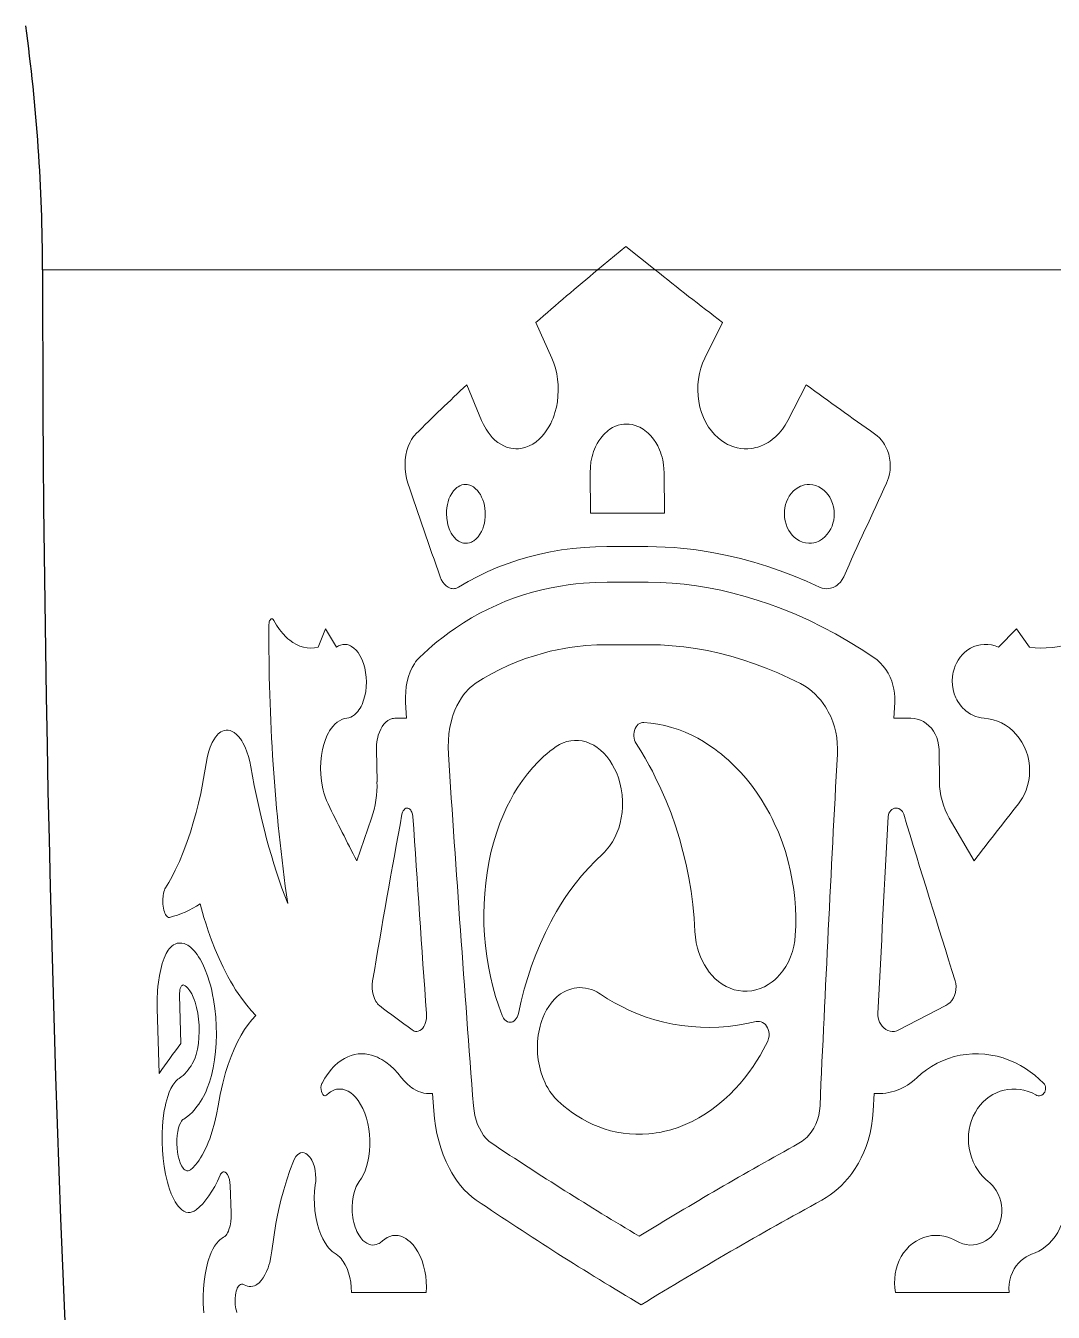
# Model space of a CAD drawing. Extents: x -234 to 800, y -95 to 506.
# Drawn here: x 591.71 to 608.99, y 130.6 to 152.23 of the extents above; entities that cross this region are included whole.
import ezdxf

# ---------------------------------------------------------------- set-up
doc = ezdxf.new("R2010")
doc.units = 0
doc.header["$LTSCALE"] = 7
doc.header["$MEASUREMENT"] = 0
doc.layers.add('3', color=3, linetype='CONTINUOUS', lineweight=30)
doc.layers.add('8', color=252, linetype='CONTINUOUS', lineweight=15)

msp = doc.modelspace()

# ---------------------------------------------------------------- linework, layer by layer
at = {"layer": '3'}
for centre, radius, start, end in [((561.9912, 148.1247), 30, 0, 7.86579), ((1010.9912, 148.1247), 419, 180, 186.97865)]:
    msp.add_arc(centre, radius, start, end, dxfattribs=at)
at = {"layer": '8', "lineweight": 13, "ltscale": 0.015483}
msp.add_line((601.3234, 148.1247), (601.8013, 148.5186), dxfattribs=at)
at = {"layer": '8', "lineweight": 13, "ltscale": 0.015747}
msp.add_line((601.8013, 148.5186), (602.2928, 148.1247), dxfattribs=at)
at = {"layer": '8', "lineweight": 13, "ltscale": 0.435981}
msp.add_line((609.4304, 148.1247), (591.9912, 148.1247), dxfattribs=at)
at = {"layer": '8', "lineweight": 13, "ltscale": 0.016413}
msp.add_line((600.5539, 146.6437), (600.2884, 147.2441), dxfattribs=at)
at = {"layer": '8', "lineweight": 13, "ltscale": 0.016747}
msp.add_line((603.423, 147.2441), (603.1259, 146.6437), dxfattribs=at)
at = {"layer": '8', "lineweight": 13, "ltscale": 0.01626}
msp.add_line((599.1247, 146.1934), (599.3747, 145.593), dxfattribs=at)
at = {"layer": '8', "lineweight": 13, "ltscale": 0.016895}
msp.add_line((604.5229, 145.593), (604.833, 146.1934), dxfattribs=at)
at = {"layer": '8', "lineweight": 13, "ltscale": 0.016974}
for p, q in [((601.2035, 144.0367), (601.1991, 144.7157)), ((602.4431, 144.7157), (602.4472, 144.0367))]:
    msp.add_line(p, q, dxfattribs=at)
at = {"layer": '8', "lineweight": 13, "ltscale": 0.015342}
msp.add_line((601.8172, 144.0367), (601.2035, 144.0367), dxfattribs=at)
at = {"layer": '8', "lineweight": 13, "ltscale": 0.015751}
msp.add_line((602.4472, 144.0367), (601.8172, 144.0367), dxfattribs=at)
at = {"layer": '8', "lineweight": 13, "ltscale": 0.008568}
msp.add_line((601.8214, 143.4752), (601.4786, 143.4752), dxfattribs=at)
at = {"layer": '8', "lineweight": 13, "ltscale": 0.008693}
msp.add_line((602.1691, 143.4752), (601.8214, 143.4752), dxfattribs=at)
at = {"layer": '8', "lineweight": 13, "ltscale": 0.008566}
msp.add_line((601.4837, 142.8752), (601.8264, 142.8752), dxfattribs=at)
at = {"layer": '8', "lineweight": 13, "ltscale": 0.008692}
msp.add_line((601.8264, 142.8752), (602.174, 142.8752), dxfattribs=at)
at = {"layer": '8', "lineweight": 13, "ltscale": 0.008308}
msp.add_line((596.6248, 141.787), (596.7498, 142.095), dxfattribs=at)
at = {"layer": '8', "lineweight": 13, "ltscale": 0.009093}
msp.add_line((596.7498, 142.095), (596.9357, 141.7823), dxfattribs=at)
at = {"layer": '8', "lineweight": 13, "ltscale": 0.010822}
msp.add_line((608.0664, 141.7823), (608.3658, 142.095), dxfattribs=at)
at = {"layer": '8', "lineweight": 13, "ltscale": 0.009469}
msp.add_line((608.3658, 142.095), (608.5864, 141.787), dxfattribs=at)
at = {"layer": '8', "lineweight": 13, "ltscale": 0.008562}
msp.add_line((601.4941, 141.8252), (601.8366, 141.8252), dxfattribs=at)
at = {"layer": '8', "lineweight": 13, "ltscale": 0.008688}
msp.add_line((601.8366, 141.8252), (602.1841, 141.8252), dxfattribs=at)
at = {"layer": '8', "lineweight": 13, "ltscale": 0.006667}
msp.add_line((598.113, 140.5891), (598.0965, 140.8553), dxfattribs=at)
at = {"layer": '8', "lineweight": 13, "ltscale": 0.006665}
msp.add_line((606.3193, 140.8553), (606.3039, 140.5891), dxfattribs=at)
at = {"layer": '8', "lineweight": 13, "ltscale": 0.004987}
msp.add_line((597.9135, 140.5891), (598.113, 140.5891), dxfattribs=at)
at = {"layer": '8', "lineweight": 13, "ltscale": 0.007196}
msp.add_line((606.3039, 140.5891), (606.5918, 140.5891), dxfattribs=at)
at = {"layer": '8', "lineweight": 13, "ltscale": 0.013483}
msp.add_line((597.6155, 139.5235), (597.6066, 140.0628), dxfattribs=at)
at = {"layer": '8', "lineweight": 13, "ltscale": 0.013482}
msp.add_line((607.0654, 140.0628), (607.0714, 139.5235), dxfattribs=at)
at = {"layer": '8', "lineweight": 13, "ltscale": 0.018912}
msp.add_line((597.2737, 138.193), (597.5216, 138.9077), dxfattribs=at)
at = {"layer": '8', "lineweight": 13, "ltscale": 0.020675}
msp.add_line((607.2383, 138.9077), (607.6544, 138.193), dxfattribs=at)
at = {"layer": '8', "lineweight": 13, "ltscale": 0.020401}
msp.add_line((594.2961, 135.9369), (594.3191, 135.1211), dxfattribs=at)
at = {"layer": '8', "lineweight": 13, "ltscale": 0.02727}
msp.add_line((593.9531, 134.6194), (593.9211, 135.7097), dxfattribs=at)
at = {"layer": '8', "lineweight": 13, "ltscale": 0.022169}
msp.add_line((607.1782, 135.7588), (606.3915, 135.3495), dxfattribs=at)
at = {"layer": '8', "lineweight": 13, "ltscale": 0.007307}
msp.add_line((598.5689, 133.9908), (598.5469, 134.2823), dxfattribs=at)
at = {"layer": '8', "lineweight": 13, "ltscale": 0.007294}
msp.add_line((605.9724, 134.2823), (605.9586, 133.9908), dxfattribs=at)
at = {"layer": '8', "lineweight": 13, "ltscale": 0.011482}
msp.add_line((595.1634, 132.2754), (595.1477, 132.7344), dxfattribs=at)
at = {"layer": '8', "lineweight": 13, "ltscale": 0.031445}
msp.add_line((598.4421, 130.9391), (597.1843, 130.9391), dxfattribs=at)
at = {"layer": '8', "lineweight": 13, "ltscale": 0.047811}
msp.add_line((608.2438, 130.9391), (606.3313, 130.9391), dxfattribs=at)
at = {"layer": '8', "lineweight": 13}
for points in [[(599.3747, 145.593), (599.4056, 145.5258), (599.4269, 145.4855), (599.4496, 145.4468), (599.4821, 145.3976), (599.5171, 145.3516), (599.5544, 145.3089), (599.599, 145.2654), (599.6462, 145.227), (599.6957, 145.1939), (599.7471, 145.1665), (599.8066, 145.1429), (599.837, 145.1341), (599.8676, 145.1272), (599.9089, 145.1211), (599.9504, 145.1185), (599.9921, 145.1196), (600.0232, 145.1227), (600.0543, 145.1278), (600.1158, 145.144), (600.176, 145.1679), (600.2337, 145.1988), (600.2892, 145.2366), (600.3419, 145.2809), (600.3915, 145.3311), (600.4376, 145.3868), (600.4732, 145.4371), (600.5061, 145.4904), (600.536, 145.5467), (600.5565, 145.5905), (600.5753, 145.6356), (600.5923, 145.6819), (600.6075, 145.7292), (600.6308, 145.8189), (600.6479, 145.9109), (600.6585, 146.0046), (600.6627, 146.0992), (600.6604, 146.194), (600.6517, 146.2881), (600.6366, 146.381), (600.6152, 146.4717), (600.5875, 146.5595), (600.5539, 146.6437)], [(603.1259, 146.6437), (603.0893, 146.5605), (603.0593, 146.4736), (603.0362, 146.3838), (603.0198, 146.291), (603.0105, 146.1968), (603.0085, 146.1018), (603.0137, 146.007), (603.026, 145.9131), (603.0455, 145.8209), (603.0719, 145.7312), (603.1052, 145.6447), (603.1452, 145.5624), (603.1675, 145.523), (603.1915, 145.4849), (603.2394, 145.4186), (603.2921, 145.3577), (603.3494, 145.3026), (603.4106, 145.2539), (603.4756, 145.2121), (603.5095, 145.1938), (603.5441, 145.1774), (603.5789, 145.1631), (603.6142, 145.1507), (603.6719, 145.135), (603.7305, 145.1244), (603.7897, 145.1191), (603.8491, 145.1191), (603.9084, 145.1243), (603.9452, 145.1301), (603.9817, 145.1381), (604.0181, 145.148), (604.0541, 145.1599), (604.1243, 145.1894), (604.1591, 145.2073), (604.1931, 145.2271), (604.2269, 145.2491), (604.2598, 145.2729), (604.322, 145.3252), (604.3798, 145.384), (604.4329, 145.4486), (604.4807, 145.5185), (604.5229, 145.593)], [(598.1346, 144.5426), (598.1132, 144.6171), (598.0982, 144.6948), (598.0895, 144.7745), (598.0872, 144.855), (598.0913, 144.9354), (598.1018, 145.0144), (598.1188, 145.0908), (598.1392, 145.1561), (598.1647, 145.2176), (598.1949, 145.2743), (598.2297, 145.3253), (598.2486, 145.3483), (598.2686, 145.3696)], [(601.1991, 144.7157), (601.2024, 144.8073), (601.2133, 144.898), (601.2317, 144.9867), (601.2438, 145.03), (601.2577, 145.0724), (601.2734, 145.1137), (601.2909, 145.1538), (601.3169, 145.2053), (601.346, 145.2542), (601.3781, 145.3001), (601.4252, 145.3563), (601.4508, 145.3822), (601.4775, 145.4064), (601.5046, 145.4282), (601.5328, 145.4482), (601.5769, 145.4748), (601.6228, 145.4968), (601.6702, 145.5138), (601.7185, 145.5259), (601.7635, 145.5324), (601.8088, 145.5346)], [(601.8088, 145.5346), (601.8577, 145.5321), (601.9064, 145.5245), (601.9545, 145.512), (602.0017, 145.4946), (602.0324, 145.4805), (602.0625, 145.4643), (602.0921, 145.4461), (602.1209, 145.426), (602.1755, 145.3805), (602.2211, 145.334), (602.2631, 145.2826), (602.3012, 145.2268), (602.3351, 145.1672), (602.3647, 145.1041), (602.3808, 145.0634), (602.3952, 145.0218), (602.4078, 144.9789), (602.4185, 144.9353), (602.4341, 144.8467), (602.4406, 144.7814), (602.4431, 144.7157)], [(605.9829, 145.3696), (606.0239, 145.3376), (606.0622, 145.3017), (606.0975, 145.262), (606.1295, 145.219), (606.1488, 145.1889), (606.1664, 145.1575), (606.1826, 145.1247), (606.197, 145.0909), (606.2184, 145.0275), (606.2337, 144.962), (606.2427, 144.895), (606.2453, 144.8274), (606.2415, 144.76), (606.2313, 144.6933), (606.2148, 144.6283), (606.1999, 144.5848), (606.1821, 144.5426)], [(598.783, 144.0251), (598.7844, 144.0772), (598.7894, 144.129), (598.7979, 144.18), (598.81, 144.2291), (598.8255, 144.2761), (598.8444, 144.3206), (598.8716, 144.3701), (598.903, 144.414), (598.9385, 144.4513), (598.9577, 144.4672), (598.9778, 144.4813), (599.0096, 144.4987), (599.0426, 144.511), (599.0765, 144.5179), (599.1108, 144.5193), (599.1322, 144.5175), (599.1535, 144.5135), (599.1747, 144.5075), (599.1956, 144.4994), (599.2358, 144.4774), (599.2735, 144.448), (599.3026, 144.4187), (599.3293, 144.3854), (599.3532, 144.3487), (599.3749, 144.3077), (599.3936, 144.2637), (599.409, 144.2174), (599.4214, 144.1682), (599.4301, 144.1176), (599.4353, 144.0662), (599.4367, 144.0251)], [(604.4657, 144.0251), (604.4677, 144.0773), (604.4744, 144.1291), (604.4856, 144.18), (604.5013, 144.2291), (604.5214, 144.2761), (604.5458, 144.3203), (604.5796, 144.3682), (604.6184, 144.4106), (604.6616, 144.447), (604.7087, 144.4765), (604.7335, 144.4885), (604.759, 144.4987), (604.8017, 144.511), (604.8453, 144.5179), (604.8894, 144.5193), (604.9424, 144.5137), (604.9943, 144.5004), (605.0442, 144.4795), (605.0915, 144.4515), (605.1355, 144.4169), (605.1695, 144.3829), (605.2002, 144.3451), (605.2273, 144.3039), (605.2537, 144.2527), (605.2747, 144.1984), (605.2899, 144.1419), (605.2993, 144.0839), (605.3026, 144.0251)], [(599.4367, 144.0251), (599.4353, 143.973), (599.43, 143.9211), (599.4211, 143.8702), (599.4087, 143.8211), (599.3926, 143.7741), (599.3731, 143.7296), (599.3464, 143.6821), (599.3156, 143.6396), (599.2811, 143.6031), (599.2434, 143.5732), (599.2235, 143.5611), (599.203, 143.5508), (599.1698, 143.5388), (599.1359, 143.5322), (599.1016, 143.5309), (599.0673, 143.5351), (599.0465, 143.5403), (599.0261, 143.5475), (599.0053, 143.5571), (598.9851, 143.5686), (598.9474, 143.597), (598.9126, 143.6322), (598.8864, 143.6659), (598.863, 143.7031), (598.8424, 143.7435), (598.8292, 143.7746), (598.8176, 143.807), (598.8071, 143.8425), (598.7985, 143.8789), (598.7871, 143.9513), (598.783, 144.0251)], [(605.3026, 144.0251), (605.3005, 143.9729), (605.2937, 143.921), (605.2822, 143.8702), (605.2661, 143.821), (605.2456, 143.7741), (605.2207, 143.7299), (605.1863, 143.682), (605.147, 143.6396), (605.1032, 143.6033), (605.0556, 143.5737), (605.0306, 143.5617), (605.0049, 143.5515), (604.962, 143.5392), (604.9182, 143.5322), (604.874, 143.5309), (604.8212, 143.5364), (604.7696, 143.5498), (604.72, 143.5707), (604.6731, 143.5987), (604.6297, 143.6334), (604.5962, 143.6674), (604.566, 143.7052), (604.5394, 143.7464), (604.5135, 143.7977), (604.493, 143.852), (604.4781, 143.9084), (604.469, 143.9663), (604.4657, 144.0251)], [(601.4786, 143.4752), (601.2865, 143.4718), (601.096, 143.4614), (600.9071, 143.444), (600.7201, 143.4196), (600.5351, 143.3883), (600.3523, 143.3499), (600.172, 143.3046), (599.9941, 143.2522), (599.8189, 143.193), (599.6465, 143.1268), (599.4771, 143.0538), (599.3108, 142.9739), (599.1478, 142.8873), (598.988, 142.7941)], [(605.0568, 142.7941), (604.8374, 142.8926), (604.6167, 142.9837), (604.3948, 143.0675), (604.1722, 143.1437), (603.9489, 143.2124), (603.7252, 143.2733), (603.5014, 143.3264), (603.2777, 143.3716), (603.0543, 143.4087), (602.9424, 143.4243), (602.8308, 143.4378), (602.7201, 143.4492), (602.6095, 143.4585), (602.4622, 143.4678), (602.3153, 143.4734), (602.1691, 143.4752)], [(598.988, 142.7941), (598.9538, 142.7776), (598.936, 142.7721), (598.918, 142.7687), (598.8998, 142.7673), (598.8816, 142.7679), (598.8636, 142.7706), (598.8458, 142.7753), (598.811, 142.7906), (598.7782, 142.8133), (598.7483, 142.8427), (598.7205, 142.8797), (598.6967, 142.9221), (598.6775, 142.9684)], [(605.4625, 142.9684), (605.4373, 142.9215), (605.4062, 142.879), (605.37, 142.8422), (605.3502, 142.8262), (605.3294, 142.812), (605.2863, 142.7896), (605.2637, 142.7812), (605.2406, 142.7747), (605.2092, 142.7692), (605.1777, 142.7672), (605.1461, 142.7689), (605.1006, 142.7778), (605.0568, 142.7941)], [(598.3303, 141.6122), (598.475, 141.7456), (598.5489, 141.8098), (598.6239, 141.8722), (598.7256, 141.9527), (598.829, 142.03), (598.9343, 142.1042), (599.0684, 142.1923), (599.2052, 142.2754), (599.3446, 142.3532), (599.4865, 142.4257), (599.6308, 142.493), (599.7776, 142.5549), (599.9265, 142.6114), (600.0777, 142.6625), (600.2309, 142.7081), (600.386, 142.7483), (600.543, 142.7829), (600.7017, 142.8121), (600.8298, 142.8314), (600.9589, 142.8472), (601.0889, 142.8595), (601.187, 142.8664), (601.2855, 142.8713), (601.4837, 142.8752)], [(602.174, 142.8752), (602.3754, 142.8714), (602.5779, 142.8602), (602.7813, 142.8415), (602.9854, 142.8154), (603.19, 142.782), (603.3948, 142.7414), (603.5997, 142.6937), (603.8045, 142.6388), (604.0089, 142.577), (604.2127, 142.5083), (604.3633, 142.453), (604.5133, 142.3941), (604.6627, 142.3315), (604.7743, 142.2822), (604.8855, 142.2309), (605.1066, 142.1224), (605.3257, 142.0061), (605.5425, 141.8822), (605.7567, 141.7509), (605.9682, 141.6122)], [(595.7987, 142.1665), (595.8001, 142.1893), (595.8042, 142.211), (595.8095, 142.2268), (595.8164, 142.2407), (595.8225, 142.2493), (595.8294, 142.2559), (595.8365, 142.2602), (595.844, 142.2622), (595.8516, 142.262), (595.8591, 142.2594), (595.8712, 142.2499), (595.8815, 142.2352)], [(595.8815, 142.2352), (595.928, 142.1553), (595.9781, 142.0812), (596.0316, 142.0136), (596.0881, 141.9533), (596.1173, 141.926), (596.1471, 141.9009), (596.2027, 141.8606), (596.26, 141.8274), (596.3188, 141.8016), (596.3788, 141.7832), (596.4397, 141.7725), (596.5012, 141.7696), (596.5631, 141.7744), (596.6248, 141.787)], [(608.5864, 141.787), (608.6798, 141.7756), (608.774, 141.7701), (608.8685, 141.7707), (608.976, 141.7786), (609.0827, 141.7943), (609.188, 141.8176), (609.2917, 141.8484), (609.3891, 141.885), (609.4843, 141.9281), (609.5766, 141.9776), (609.6659, 142.0333), (609.7516, 142.095), (609.8334, 142.1624), (609.9109, 142.2352)], [(596.9357, 141.7823), (596.9689, 141.8041), (597.0036, 141.8198), (597.0393, 141.8289), (597.0757, 141.8315), (597.1122, 141.8274), (597.1483, 141.8167), (597.1686, 141.8077), (597.1886, 141.7967), (597.2272, 141.7689), (597.2634, 141.7341), (597.297, 141.6928), (597.3274, 141.6459), (597.36, 141.5822), (597.3871, 141.5126), (597.4085, 141.4385), (597.424, 141.361), (597.4336, 141.2814), (597.437, 141.2008), (597.4344, 141.1204), (597.4256, 141.0413), (597.4108, 140.9645), (597.3901, 140.8912), (597.3634, 140.8227), (597.3476, 140.7898), (597.3303, 140.7588), (597.3126, 140.7311), (597.2938, 140.7055), (597.2663, 140.6739), (597.2369, 140.6468), (597.206, 140.6246), (597.1742, 140.6077), (597.1414, 140.5961), (597.1081, 140.59)], [(599.2675, 141.1717), (599.4016, 141.2558), (599.5385, 141.3344), (599.6781, 141.4073), (599.8202, 141.4746), (599.9648, 141.536), (600.1117, 141.5916), (600.2608, 141.6414), (600.412, 141.6852), (600.5285, 141.7146), (600.6461, 141.7406), (600.7647, 141.7631), (600.8543, 141.7776), (600.9443, 141.7903), (601.126, 141.8097), (601.3093, 141.8214), (601.4941, 141.8252)], [(602.1841, 141.8252), (602.2818, 141.8242), (602.3797, 141.8212), (602.5764, 141.8092), (602.7738, 141.7892), (602.9717, 141.7613), (603.17, 141.7257), (603.3682, 141.6823), (603.5664, 141.6313), (603.764, 141.5728), (603.961, 141.5069), (604.1571, 141.4337), (604.3521, 141.3534), (604.5457, 141.266), (604.7377, 141.1717)], [(607.8243, 140.59), (607.7749, 140.5954), (607.7262, 140.6055), (607.6785, 140.6203), (607.6322, 140.6395), (607.5925, 140.6603), (607.5544, 140.6843), (607.5181, 140.7115), (607.4923, 140.7339), (607.4677, 140.7578), (607.4362, 140.7928), (607.4074, 140.8305), (607.3814, 140.8704), (607.3638, 140.9017), (607.348, 140.9341), (607.3215, 141.0015), (607.3024, 141.0718), (607.2909, 141.1439), (607.2871, 141.2177), (607.2911, 141.2914), (607.2961, 141.3279), (607.3031, 141.364), (607.3171, 141.4171), (607.3355, 141.4686), (607.3579, 141.5182), (607.3844, 141.5653), (607.4187, 141.615), (607.4574, 141.6606), (607.5004, 141.7016), (607.5469, 141.7377), (607.5968, 141.7683), (607.6493, 141.7932), (607.7041, 141.812), (607.7643, 141.8252), (607.8255, 141.8312), (607.8871, 141.8298), (607.9483, 141.8211), (608.0083, 141.8052), (608.0664, 141.7823)], [(598.0965, 140.8553), (598.0941, 140.9447), (598.0977, 141.0339), (598.1075, 141.1219), (598.1234, 141.2079), (598.1454, 141.2908), (598.1733, 141.3696), (598.2058, 141.4406), (598.2437, 141.5062), (598.2645, 141.5364), (598.2865, 141.5649), (598.3303, 141.6122)], [(605.9682, 141.6122), (606.0248, 141.5697), (606.0775, 141.5213), (606.126, 141.4676), (606.1698, 141.4091), (606.2085, 141.3464), (606.2419, 141.28), (606.2697, 141.2104), (606.2895, 141.1463), (606.3046, 141.0806), (606.3148, 141.0138), (606.3201, 140.9461), (606.3208, 140.9006), (606.3193, 140.8553)], [(598.8158, 139.9872), (598.8119, 140.1009), (598.815, 140.2146), (598.8253, 140.3273), (598.8426, 140.4382), (598.867, 140.5463), (598.8818, 140.5989), (598.8984, 140.6505), (598.9265, 140.7257), (598.9584, 140.7977), (598.994, 140.8662), (599.0333, 140.9308), (599.0591, 140.9681), (599.0862, 141.0037), (599.1133, 141.0361), (599.1416, 141.0668), (599.1819, 141.1056), (599.2239, 141.1406), (599.2675, 141.1717)], [(604.7377, 141.1717), (604.8025, 141.1353), (604.8649, 141.0937), (604.9247, 141.0472), (604.9816, 140.996), (605.0353, 140.9403), (605.0774, 140.8908), (605.1169, 140.8386), (605.1538, 140.7839), (605.1797, 140.7414), (605.2039, 140.6977), (605.2434, 140.6163), (605.2774, 140.5317), (605.3057, 140.4445), (605.3281, 140.3552), (605.3445, 140.2642), (605.3548, 140.1723), (605.359, 140.0797), (605.357, 139.9872)], [(597.1081, 140.59), (597.0656, 140.5826), (597.024, 140.5687), (596.9836, 140.5485), (596.9448, 140.5222), (596.9079, 140.4903), (596.8758, 140.4563), (596.8457, 140.4181), (596.8177, 140.376), (596.7981, 140.3422), (596.7798, 140.3066), (596.7472, 140.2306), (596.72, 140.1492), (596.6982, 140.0634), (596.6802, 139.9617), (596.6693, 139.8569), (596.6655, 139.7503), (596.6689, 139.6434), (596.6795, 139.5373), (596.6971, 139.4336), (596.7086, 139.3831), (596.7218, 139.3336), (596.742, 139.2697), (596.7653, 139.2085), (596.7916, 139.1505)], [(597.6066, 140.0628), (597.6092, 140.1456), (597.6134, 140.1868), (597.6196, 140.2275), (597.6277, 140.2667), (597.6376, 140.3047), (597.6555, 140.3577), (597.6773, 140.4072), (597.7029, 140.4524), (597.732, 140.4924), (597.7627, 140.5249), (597.796, 140.5513), (597.8314, 140.5711), (597.8683, 140.5838), (597.8908, 140.5878), (597.9135, 140.5891)], [(606.5918, 140.5891), (606.6461, 140.5855), (606.7002, 140.5746), (606.7528, 140.5568), (606.8029, 140.5325), (606.8509, 140.5013), (606.8955, 140.4639), (606.9359, 140.4211), (606.9714, 140.3737), (607.0021, 140.3212), (607.0272, 140.2649), (607.0462, 140.2058), (607.0588, 140.1451), (607.0636, 140.1041), (607.0654, 140.0628)], [(608.3987, 139.1505), (608.4341, 139.1991), (608.4662, 139.2502), (608.4948, 139.3037), (608.5279, 139.3798), (608.554, 139.4589), (608.5729, 139.5405), (608.5844, 139.6236), (608.5885, 139.7076), (608.585, 139.7917), (608.574, 139.8752), (608.5559, 139.9565), (608.5306, 140.0357), (608.4985, 140.112), (608.4598, 140.1848), (608.4149, 140.2533), (608.3642, 140.3171), (608.3081, 140.3753), (608.2484, 140.4266), (608.1846, 140.4716), (608.1172, 140.51), (608.0468, 140.5413), (607.974, 140.5652), (607.8997, 140.5815), (607.8243, 140.59)], [(594.7425, 139.8297), (594.7602, 139.9267), (594.7832, 140.0188), (594.8116, 140.1045), (594.8277, 140.1443), (594.8452, 140.182), (594.8704, 140.2283), (594.8977, 140.2697), (594.927, 140.3057), (594.9458, 140.3248), (594.9652, 140.3417), (594.9919, 140.3603), (595.0195, 140.3746), (595.0477, 140.3842), (595.0801, 140.3895), (595.1129, 140.3888), (595.1457, 140.3821), (595.1783, 140.3695), (595.2156, 140.3477), (595.2518, 140.3187), (595.2865, 140.283), (595.3194, 140.2411), (595.3403, 140.21), (595.3602, 140.1766), (595.3969, 140.1037), (595.4293, 140.0235), (595.4551, 139.9441), (595.4767, 139.8605), (595.4941, 139.7738)], [(601.9733, 140.1631), (601.958, 140.1906), (601.9462, 140.2207), (601.938, 140.2523), (601.9336, 140.2858), (601.9332, 140.3198), (601.9368, 140.3533), (601.9442, 140.3853), (601.9556, 140.4158), (601.9705, 140.4436), (601.9882, 140.4673), (602.0088, 140.4874), (602.0318, 140.5032), (602.0549, 140.5134), (602.0792, 140.5191), (602.1038, 140.52)], [(602.1038, 140.52), (602.2206, 140.5096), (602.3374, 140.4921), (602.4538, 140.4677), (602.5696, 140.4365), (602.6845, 140.3985), (602.7981, 140.3539), (602.9104, 140.3028), (603.0071, 140.253), (603.1024, 140.1985), (603.1961, 140.1395), (603.2879, 140.0759), (603.348, 140.0312), (603.4072, 139.9846), (603.4655, 139.9361), (603.5228, 139.8859), (603.6341, 139.7802), (603.73, 139.6799), (603.8221, 139.5746), (603.9101, 139.4644), (603.994, 139.3497), (604.0735, 139.2307), (604.1485, 139.1076), (604.2188, 138.9808), (604.2576, 138.9053), (604.2947, 138.8285), (604.3638, 138.672), (604.426, 138.5115), (604.481, 138.3477), (604.5287, 138.181), (604.5689, 138.0117), (604.5981, 137.8614), (604.6214, 137.7097), (604.6387, 137.5569), (604.6502, 137.4034), (604.6556, 137.2497), (604.655, 137.096), (604.6484, 136.9427)], [(600.6281, 140.112), (600.6859, 140.1477), (600.7462, 140.1764), (600.8085, 140.1978), (600.8723, 140.2118), (600.937, 140.2181), (601.0022, 140.2167), (601.0673, 140.2076), (601.1325, 140.1908), (601.1965, 140.1664), (601.2587, 140.1348), (601.3186, 140.0964), (601.3758, 140.0514), (601.4299, 140.0005), (601.4805, 139.944), (601.5285, 139.8808), (601.5721, 139.8129), (601.6112, 139.7407), (601.6456, 139.6649), (601.6751, 139.5859), (601.6994, 139.5042), (601.7115, 139.4542), (601.7217, 139.4036), (601.7364, 139.301), (601.7433, 139.1973), (601.7424, 139.0934), (601.7353, 139.0037), (601.7223, 138.915), (601.7035, 138.8282), (601.679, 138.7437), (601.6488, 138.6622), (601.6132, 138.5843), (601.5723, 138.5106), (601.5234, 138.4379), (601.4969, 138.4036), (601.469, 138.3711), (601.4403, 138.3406), (601.4105, 138.312)], [(602.9616, 137.0036), (602.9472, 137.2312), (602.925, 137.458), (602.8952, 137.6838), (602.8577, 137.9079), (602.8127, 138.1302), (602.7602, 138.3502), (602.7003, 138.5675), (602.6332, 138.7817), (602.5589, 138.9925), (602.4777, 139.1994), (602.3897, 139.4021), (602.295, 139.6002), (602.2453, 139.6974), (602.1939, 139.7934), (602.1231, 139.9191), (602.0495, 140.0424), (601.9733, 140.1631)], [(599.7221, 135.5906), (599.6628, 135.7494), (599.6097, 135.9119), (599.5628, 136.0777), (599.5221, 136.2464), (599.4878, 136.4176), (599.4598, 136.5908), (599.4381, 136.7655), (599.4228, 136.9413), (599.4139, 137.1177), (599.4114, 137.2943), (599.4154, 137.4706), (599.4258, 137.6463), (599.4426, 137.8207), (599.4659, 137.9935), (599.4957, 138.1642), (599.5319, 138.3324), (599.5745, 138.4977), (599.6237, 138.6594), (599.6519, 138.7424), (599.6818, 138.8242), (599.7135, 138.9047), (599.7468, 138.9838), (599.8002, 139.1002), (599.8574, 139.2133), (599.9185, 139.3229), (599.9833, 139.4288), (600.062, 139.5449), (600.1453, 139.6554), (600.2333, 139.7599), (600.3258, 139.8582), (600.4225, 139.9498), (600.4727, 139.9933), (600.524, 140.035), (600.5756, 140.0744), (600.6281, 140.112)], [(594.0588, 137.7382), (594.1153, 137.8311), (594.1705, 137.9305), (594.2243, 138.036), (594.2923, 138.1825), (594.3572, 138.3382), (594.4189, 138.5024), (594.4771, 138.6742), (594.5317, 138.853), (594.5741, 139.0069), (594.6138, 139.1648), (594.6505, 139.3264), (594.6761, 139.4498), (594.7, 139.5748), (594.7425, 139.8297)], [(598.0348, 138.9745), (598.0393, 138.9936), (598.0454, 139.0118), (598.0562, 139.034), (598.0695, 139.0528), (598.0849, 139.067), (598.1009, 139.0756), (598.1182, 139.0794), (598.1355, 139.078), (598.1524, 139.0715), (598.1682, 139.0602), (598.1825, 139.0447), (598.1924, 139.0299), (598.2009, 139.0134), (598.2131, 138.9768), (598.2188, 138.9382)], [(606.211, 138.9382), (606.2148, 138.966), (606.2233, 138.9929), (606.236, 139.0175), (606.2521, 139.0386), (606.2716, 139.0558), (606.2938, 139.0687), (606.3175, 139.0767), (606.3421, 139.0796), (606.3666, 139.0773), (606.3906, 139.0697), (606.4132, 139.0573), (606.4332, 139.0407), (606.4497, 139.0213), (606.4628, 138.9989), (606.4724, 138.9745)], [(601.4105, 138.312), (601.2879, 138.1951), (601.1696, 138.0717), (601.0559, 137.9421), (600.947, 137.8068), (600.8432, 137.6661), (600.7703, 137.5597), (600.7, 137.4505), (600.6325, 137.3387), (600.5836, 137.2531), (600.5362, 137.1662), (600.4462, 136.9885), (600.3625, 136.8059), (600.285, 136.6187), (600.2138, 136.4272), (600.1489, 136.232), (600.0903, 136.0333), (600.038, 135.8314), (599.992, 135.6267)], [(594.1238, 137.2427), (594.1091, 137.2427), (594.0942, 137.2492), (594.0797, 137.2619), (594.0695, 137.2748), (594.0601, 137.2902), (594.0501, 137.3115), (594.0414, 137.3351), (594.0328, 137.3653), (594.0258, 137.398), (594.017, 137.4662), (594.0149, 137.5382), (594.0198, 137.6084), (594.0251, 137.642), (594.0324, 137.6739), (594.0404, 137.6995), (594.0497, 137.7218), (594.0588, 137.7382)], [(595.5764, 135.5951), (595.4993, 135.6783), (595.4247, 135.767), (595.3525, 135.861), (595.2827, 135.9601), (595.2387, 136.0271), (595.1958, 136.096), (595.1517, 136.1708), (595.1088, 136.2476), (595.0286, 136.4031), (594.9603, 136.5491), (594.8956, 136.7005), (594.8345, 136.8569), (594.777, 137.018), (594.7406, 137.1277), (594.7059, 137.2394), (594.641, 137.4676)], [(604.6484, 136.9427), (604.639, 136.8492), (604.6225, 136.7571), (604.599, 136.6671), (604.5686, 136.58), (604.5317, 136.4964), (604.4883, 136.4173), (604.4389, 136.3431), (604.412, 136.3081), (604.3838, 136.2746), (604.3441, 136.2324), (604.3023, 136.1933), (604.2583, 136.1573), (604.1947, 136.1133), (604.1281, 136.076), (604.0588, 136.046), (603.9876, 136.0234), (603.9149, 136.0084), (603.8414, 136.0013), (603.7677, 136.0022), (603.6948, 136.0108), (603.623, 136.0272), (603.5527, 136.0511), (603.4845, 136.0823), (603.419, 136.1206), (603.3565, 136.1654), (603.2976, 136.2165), (603.2483, 136.2669), (603.2023, 136.3216), (603.1599, 136.3802), (603.1213, 136.4423), (603.086, 136.5086), (603.0547, 136.578), (603.0278, 136.6499), (603.0053, 136.7238), (602.984, 136.8157), (602.9694, 136.9093), (602.9616, 137.0036)], [(593.9211, 135.7097), (593.9204, 135.8597), (593.927, 136.008), (593.933, 136.0809), (593.9409, 136.1525), (593.9575, 136.2634), (593.9789, 136.3686), (594.0053, 136.4665), (594.021, 136.5141), (594.0381, 136.5591), (594.0548, 136.5976), (594.0726, 136.6335), (594.1058, 136.6886), (594.1235, 136.7127), (594.1418, 136.7343), (594.1673, 136.7591), (594.1939, 136.779), (594.2212, 136.7938)], [(594.2212, 136.7938), (594.2578, 136.8061), (594.295, 136.8116), (594.3328, 136.8101), (594.3709, 136.8017), (594.409, 136.7864), (594.4321, 136.7739), (594.4551, 136.7589), (594.4791, 136.7406), (594.5027, 136.7198), (594.5479, 136.6723), (594.5915, 136.6162), (594.6162, 136.5796), (594.6402, 136.5405), (594.6856, 136.4552), (594.7276, 136.3613), (594.7658, 136.2602), (594.7999, 136.1528), (594.8188, 136.0842), (594.836, 136.014), (594.8521, 135.9396), (594.8665, 135.8638), (594.8892, 135.7118), (594.904, 135.5674), (594.9126, 135.4216), (594.9148, 135.2753), (594.9106, 135.1299), (594.9001, 134.9866), (594.8833, 134.8467), (594.8601, 134.7114), (594.8308, 134.5822), (594.7989, 134.4719), (594.7623, 134.3688), (594.7415, 134.3189), (594.7196, 134.2716), (594.698, 134.2298), (594.6756, 134.1907)], [(594.3651, 136.1038), (594.3548, 136.1057), (594.3445, 136.1031), (594.3371, 136.0983), (594.33, 136.0912), (594.3176, 136.0712), (594.308, 136.0453), (594.3024, 136.022), (594.2986, 135.9964), (594.2963, 135.9668), (594.2961, 135.9369)], [(594.5095, 134.7825), (594.5337, 134.8289), (594.5552, 134.8815), (594.5741, 134.9391), (594.5957, 135.0274), (594.6115, 135.1223), (594.6215, 135.2218), (594.6254, 135.3242), (594.6234, 135.4278), (594.6154, 135.5307), (594.6016, 135.6312), (594.5821, 135.7276), (594.5571, 135.818), (594.5427, 135.8602), (594.527, 135.9003), (594.4993, 135.959), (594.4688, 136.01), (594.4526, 136.0322), (594.4358, 136.052), (594.4128, 136.0743), (594.3892, 136.0917), (594.3651, 136.1038)], [(597.658, 135.7588), (597.6413, 135.773), (597.6256, 135.7897), (597.6104, 135.8092), (597.5963, 135.8308), (597.5723, 135.8786), (597.5541, 135.9307), (597.541, 135.9903), (597.5344, 136.0526), (597.5344, 136.1153), (597.5411, 136.1765)], [(600.6547, 134.1604), (600.6077, 134.2081), (600.5636, 134.2602), (600.5227, 134.3166), (600.4851, 134.3767), (600.4619, 134.4187), (600.4403, 134.4621), (600.402, 134.5526), (600.3703, 134.6472), (600.3454, 134.745), (600.3274, 134.8452), (600.3163, 134.9469), (600.3123, 135.0516), (600.3157, 135.1562), (600.3266, 135.2598), (600.3448, 135.3613), (600.3569, 135.4114), (600.3707, 135.4606), (600.3862, 135.5079), (600.4035, 135.5542), (600.4329, 135.6218), (600.4662, 135.6861), (600.5034, 135.7466), (600.5442, 135.803), (600.5931, 135.8598), (600.646, 135.9105), (600.7025, 135.9546), (600.7621, 135.9915), (600.7932, 136.0073), (600.8248, 136.0211), (600.8566, 136.0328), (600.8889, 136.0425), (600.9329, 136.0524), (600.9773, 136.0586), (601.0222, 136.0611), (601.0725, 136.0596), (601.1229, 136.0535), (601.173, 136.0428), (601.2194, 136.0287), (601.2652, 136.0108), (601.3101, 135.9892), (601.343, 135.9707), (601.3751, 135.9502)], [(607.3347, 136.1765), (607.3463, 136.1282), (607.3515, 136.0781), (607.3501, 136.0275), (607.3421, 135.9779), (607.3278, 135.9308), (607.3075, 135.8872), (607.2816, 135.8471), (607.2505, 135.8115), (607.2149, 135.7814), (607.1782, 135.7588)], [(601.3751, 135.9502), (601.4909, 135.8757), (601.6091, 135.8062), (601.7296, 135.7418), (601.8521, 135.6827), (601.9952, 135.6214), (602.1407, 135.5672), (602.2885, 135.5203), (602.4382, 135.4806), (602.5897, 135.4483), (602.7426, 135.4234), (602.8969, 135.4059), (603.0521, 135.3959), (603.2082, 135.3933), (603.3648, 135.3982), (603.5216, 135.4104), (603.6785, 135.43), (603.8352, 135.4569), (603.9914, 135.491)], [(594.9448, 134.0759), (594.9801, 134.2673), (595.0219, 134.453), (595.0453, 134.5434), (595.0703, 134.6321), (595.1138, 134.7701), (595.1615, 134.9026), (595.2136, 135.0292), (595.27, 135.1493), (595.3307, 135.2624), (595.3873, 135.3552), (595.4473, 135.4419), (595.5104, 135.5221), (595.5764, 135.5951)], [(598.4474, 135.6293), (598.4478, 135.571), (598.4451, 135.5417), (598.4404, 135.5128), (598.4313, 135.4757), (598.419, 135.4412), (598.4036, 135.4102), (598.3841, 135.3815), (598.3613, 135.3576), (598.3359, 135.3395), (598.3089, 135.3281), (598.285, 135.3241), (598.2611, 135.3256), (598.2374, 135.3323), (598.2218, 135.3398), (598.2068, 135.3495)], [(599.992, 135.6267), (599.9836, 135.5957), (599.9718, 135.5666), (599.9569, 135.5405), (599.9397, 135.519), (599.92, 135.5013), (599.8985, 135.4884), (599.8764, 135.4809), (599.8534, 135.4784), (599.8304, 135.4812), (599.808, 135.4891), (599.7866, 135.5019), (599.767, 135.5191), (599.7542, 135.5338), (599.7426, 135.5503), (599.7315, 135.5698), (599.7221, 135.5906)], [(606.3915, 135.3495), (606.3559, 135.3345), (606.3181, 135.3261), (606.2793, 135.3245), (606.2408, 135.3295), (606.2035, 135.3414), (606.1685, 135.3596), (606.1364, 135.3839), (606.1077, 135.4137), (606.0851, 135.4448), (606.0666, 135.4789), (606.0525, 135.515), (606.0431, 135.5523), (606.0382, 135.5907), (606.0378, 135.6293)], [(603.9914, 135.491), (604.0183, 135.4948), (604.0457, 135.4936), (604.0725, 135.4874), (604.0985, 135.4761), (604.123, 135.46), (604.145, 135.44), (604.1646, 135.4157), (604.181, 135.3882), (604.1937, 135.3582), (604.2035, 135.3216), (604.2079, 135.2838), (604.2068, 135.2457), (604.2003, 135.2085), (604.1933, 135.1858), (604.1842, 135.1641)], [(604.1842, 135.1641), (604.1473, 135.0897), (604.1088, 135.0164), (604.055, 134.9207), (603.9983, 134.8273), (603.9389, 134.7364), (603.8689, 134.6372), (603.7957, 134.5416), (603.7193, 134.4495), (603.64, 134.3613), (603.5458, 134.2654), (603.4481, 134.175), (603.3471, 134.0904), (603.243, 134.0117), (603.1362, 133.9392), (603.0267, 133.8731), (602.915, 133.8137), (602.7969, 133.7592), (602.6771, 133.7123), (602.5557, 133.673), (602.4331, 133.6417), (602.3714, 133.629), (602.3095, 133.6182), (602.2477, 133.6096), (602.1859, 133.603), (602.0774, 133.5962), (601.969, 133.5958), (601.861, 133.6017), (601.7536, 133.6138), (601.647, 133.6323), (601.5415, 133.6569), (601.4373, 133.6877), (601.3345, 133.7247), (601.2433, 133.7631), (601.1535, 133.8063), (601.0655, 133.8543), (600.9792, 133.9068), (600.9042, 133.9573), (600.8308, 134.0112), (600.759, 134.0684), (600.7063, 134.1135), (600.6547, 134.1604)], [(598.0295, 134.5464), (597.9678, 134.6222), (597.9029, 134.6913), (597.8352, 134.7533), (597.7652, 134.8075), (597.7299, 134.8312), (597.6942, 134.8529), (597.6581, 134.8725), (597.6217, 134.89), (597.5728, 134.91), (597.5234, 134.9259), (597.4739, 134.9378), (597.4144, 134.9467), (597.3551, 134.9495), (597.2961, 134.9463), (597.2379, 134.9371), (597.1805, 134.9219), (597.1228, 134.9002), (597.0665, 134.8723), (597.0119, 134.8386), (596.9592, 134.7991), (596.9085, 134.7541), (596.878, 134.7233), (596.8483, 134.6906), (596.7918, 134.6195), (596.7391, 134.5415), (596.6905, 134.457)], [(608.8214, 134.457), (608.7502, 134.5253), (608.6756, 134.5893), (608.5978, 134.6488), (608.5171, 134.7034), (608.4339, 134.7528), (608.3388, 134.8016), (608.2412, 134.8438), (608.1415, 134.8791), (608.0402, 134.9074), (607.9376, 134.9286), (607.8342, 134.9425), (607.7304, 134.949), (607.6267, 134.9481), (607.5236, 134.9398), (607.4215, 134.9241), (607.3209, 134.9011), (607.2221, 134.8708), (607.1256, 134.8334), (607.0319, 134.789), (606.9413, 134.7378), (606.8542, 134.6802), (606.771, 134.6163), (606.6919, 134.5464)], [(594.5769, 132.3282), (594.5431, 132.3056), (594.5086, 132.2902), (594.4737, 132.2823), (594.4386, 132.2819), (594.4036, 132.2891), (594.369, 132.3036), (594.3352, 132.3255), (594.3162, 132.3411), (594.2976, 132.3591), (594.2768, 132.382), (594.2567, 132.4077), (594.2206, 132.4626), (594.1868, 132.5255), (594.1558, 132.5954), (594.1275, 132.6715), (594.1085, 132.7307), (594.0911, 132.7924), (594.0746, 132.8589), (594.0599, 132.9274), (594.0373, 133.0567), (594.0203, 133.1903), (594.009, 133.3266), (594.0033, 133.4641), (594.0034, 133.6012), (594.0093, 133.7363), (594.0211, 133.8678), (594.0389, 133.9941), (594.0508, 134.0578), (594.0643, 134.1193), (594.0793, 134.1772), (594.096, 134.2323), (594.1211, 134.3017), (594.1491, 134.3647), (594.18, 134.4203), (594.2136, 134.4678), (594.2319, 134.4887), (594.2507, 134.5071), (594.2691, 134.5222), (594.2879, 134.535)], [(598.5469, 134.2823), (598.498, 134.2794), (598.4492, 134.2817), (598.4006, 134.2892), (598.3525, 134.3018), (598.3104, 134.3173), (598.2692, 134.3366), (598.2288, 134.3597), (598.1992, 134.3794), (598.1702, 134.4011), (598.1208, 134.4441), (598.0738, 134.4927), (598.0295, 134.5464)], [(596.6905, 134.457), (596.6868, 134.4491), (596.6771, 134.4187), (596.6728, 134.3844), (596.6739, 134.3491), (596.6804, 134.3152), (596.6912, 134.2865), (596.7062, 134.2634), (596.7204, 134.2508), (596.7361, 134.2447), (596.7457, 134.2443), (596.7552, 134.2465), (596.7645, 134.2512), (596.773, 134.2583)], [(596.773, 134.2583), (596.8135, 134.2941), (596.8347, 134.3092), (596.8565, 134.3224), (596.8787, 134.3335), (596.9015, 134.3425), (596.9362, 134.3522), (596.9716, 134.357), (597.0073, 134.3568), (597.0431, 134.3519), (597.0873, 134.3389), (597.1308, 134.3189), (597.1732, 134.292), (597.214, 134.2587), (597.2529, 134.2195), (597.276, 134.1922), (597.2983, 134.1629), (597.3398, 134.0989), (597.3769, 134.0286), (597.4106, 133.9497), (597.439, 133.8659), (597.4621, 133.7783), (597.4795, 133.6878), (597.4912, 133.5953), (597.4971, 133.5019), (597.4972, 133.4083), (597.4914, 133.3156), (597.4797, 133.2248), (597.4623, 133.1366), (597.4391, 133.0522), (597.4145, 132.9829), (597.3858, 132.9178), (597.3531, 132.8576), (597.3168, 132.8033)], [(607.8913, 132.8033), (607.8444, 132.8435), (607.8004, 132.8874), (607.7595, 132.9347), (607.722, 132.9852), (607.6989, 133.0205), (607.6775, 133.0569), (607.6397, 133.1329), (607.6088, 133.2125), (607.587, 133.2877), (607.5714, 133.3647), (607.5622, 133.4428), (607.5594, 133.5214), (607.5631, 133.5999), (607.5732, 133.6775), (607.5898, 133.7538), (607.6126, 133.828), (607.6416, 133.8995), (607.6766, 133.9677), (607.7145, 134.0282), (607.7572, 134.0848), (607.8044, 134.1371), (607.8557, 134.1846), (607.9108, 134.2269), (607.9693, 134.2638), (608.0306, 134.2949), (608.0936, 134.3196), (608.1584, 134.3383), (608.2247, 134.3507), (608.2919, 134.3568), (608.3595, 134.3566), (608.4269, 134.35), (608.4937, 134.3371), (608.562, 134.3173), (608.6286, 134.2909), (608.6927, 134.2583)], [(608.6927, 134.2583), (608.7118, 134.2497), (608.7321, 134.245), (608.7527, 134.2442), (608.7743, 134.2479), (608.7949, 134.2562), (608.8137, 134.2686), (608.83, 134.2848), (608.8429, 134.3041), (608.852, 134.3256), (608.8571, 134.3487), (608.858, 134.3726), (608.8546, 134.3963), (608.8472, 134.4186), (608.8359, 134.4391), (608.8214, 134.457)], [(594.6756, 134.1907), (594.6177, 134.102), (594.5878, 134.0612), (594.5573, 134.0229), (594.5106, 133.9704), (594.463, 133.9241), (594.4146, 133.8844), (594.3656, 133.8515)], [(594.4771, 132.9993), (594.5172, 133.0346), (594.5566, 133.0758), (594.5951, 133.1226), (594.6225, 133.1603), (594.6491, 133.2006), (594.6762, 133.2455), (594.7024, 133.2931), (594.7284, 133.3446), (594.7533, 133.3987), (594.7786, 133.4588), (594.8028, 133.5214), (594.846, 133.6497), (594.8842, 133.7858), (594.9172, 133.9282), (594.9448, 134.0759)], [(599.2845, 132.4892), (599.2144, 132.5412), (599.147, 132.5996), (599.0826, 132.6641), (599.0214, 132.7342), (598.9636, 132.8097), (598.9181, 132.8763), (598.8752, 132.9461), (598.8348, 133.0188), (598.8063, 133.0751), (598.7792, 133.1329), (598.7298, 133.2522), (598.6889, 133.3685), (598.6536, 133.4884), (598.6239, 133.6112), (598.5998, 133.7363), (598.5815, 133.863), (598.5689, 133.9908)], [(599.5445, 133.4449), (599.5196, 133.4628), (599.4955, 133.4826), (599.4498, 133.5274), (599.4077, 133.5786), (599.3698, 133.6355), (599.3362, 133.6973), (599.3071, 133.7633), (599.2818, 133.8358), (599.2618, 133.9114), (599.2472, 133.9891), (599.2378, 134.0718)], [(605.064, 134.0718), (605.0569, 133.9923), (605.0426, 133.9143), (605.0214, 133.8385), (604.9933, 133.7658), (604.9586, 133.697), (604.9178, 133.633), (604.8723, 133.576), (604.8472, 133.5494), (604.821, 133.5243), (604.7941, 133.5015), (604.7663, 133.4804), (604.7101, 133.4449)], [(605.9586, 133.9908), (605.9487, 133.8635), (605.931, 133.7374), (605.9056, 133.6131), (605.89, 133.5519), (605.8725, 133.4913), (605.8393, 133.392), (605.801, 133.2952), (605.7577, 133.2012), (605.7096, 133.1104), (605.6568, 133.023), (605.5995, 132.9395), (605.5644, 132.8929), (605.5278, 132.8478), (605.4769, 132.79), (605.4237, 132.7351), (605.3683, 132.6831), (605.3035, 132.6283), (605.2363, 132.5776), (605.1668, 132.5312), (605.0953, 132.4892)], [(594.3656, 133.8515), (594.353, 133.8424), (594.341, 133.8308), (594.3285, 133.8152), (594.3168, 133.7968), (594.2969, 133.7547), (594.2795, 133.702), (594.2663, 133.6427), (594.257, 133.5767), (594.252, 133.508), (594.2513, 133.4368), (594.2549, 133.3652), (594.2625, 133.2967), (594.274, 133.2307), (594.2887, 133.1709), (594.3069, 133.1163), (594.3294, 133.0669), (594.3425, 133.0447), (594.3565, 133.0253), (594.3699, 133.0102), (594.3838, 132.9982), (594.3953, 132.9907), (594.407, 132.9853), (594.4189, 132.9822), (594.4308, 132.9812), (594.4426, 132.9824), (594.4544, 132.9859), (594.4658, 132.9915), (594.4771, 132.9993)], [(596.5782, 132.7487), (596.5842, 132.8017), (596.5863, 132.8559), (596.5837, 132.9219), (596.5754, 132.987), (596.5617, 133.0499), (596.5426, 133.1089), (596.5184, 133.1625), (596.5041, 133.1872), (596.4885, 133.21), (596.466, 133.2366), (596.4419, 133.2583), (596.4167, 133.2743), (596.3881, 133.2848), (596.3591, 133.2877), (596.3305, 133.2829), (596.303, 133.2704), (596.2758, 133.2493), (596.251, 133.2209), (596.2292, 133.1862), (596.2106, 133.1464)], [(596.2106, 133.1464), (596.1512, 132.9896), (596.0965, 132.8279), (596.0465, 132.6617), (596.0011, 132.4913), (595.9604, 132.3172), (595.9372, 132.2067), (595.9158, 132.0949), (595.8783, 131.8682), (595.8476, 131.6375)], [(595.1477, 132.7344), (595.1434, 132.787), (595.1338, 132.8375), (595.1201, 132.8812), (595.1023, 132.9184), (595.0918, 132.9339), (595.0805, 132.9469), (595.0704, 132.9555), (595.06, 132.9616), (595.0449, 132.9658), (595.0297, 132.9647), (595.0151, 132.9582), (595.0051, 132.9502), (594.9957, 132.9397), (594.9856, 132.9246), (594.9768, 132.907)], [(597.3168, 132.8033), (597.2989, 132.7772), (597.2823, 132.7491), (597.2667, 132.7183), (597.2525, 132.6856), (597.2291, 132.6167), (597.2118, 132.5431), (597.2006, 132.4663), (597.1952, 132.3781), (597.1975, 132.2886), (597.2072, 132.1998), (597.2149, 132.1564), (597.2244, 132.1139), (597.2356, 132.0724), (597.2487, 132.0322), (597.2625, 131.9959), (597.2778, 131.9612), (597.3077, 131.9051), (597.3418, 131.8551), (597.3603, 131.8328), (597.3797, 131.8124), (597.4103, 131.7859), (597.4424, 131.7645), (597.4757, 131.7487), (597.5099, 131.7388), (597.5406, 131.735), (597.5713, 131.7361), (597.6016, 131.7421), (597.6314, 131.7527), (597.6508, 131.7623), (597.6697, 131.7739), (597.7058, 131.8028)], [(607.3524, 131.8028), (607.4072, 131.7751), (607.4644, 131.7544), (607.5233, 131.741), (607.5833, 131.7351), (607.6433, 131.7369), (607.6963, 131.7448), (607.7482, 131.7586), (607.7984, 131.7782), (607.8465, 131.8033), (607.892, 131.8337), (607.9343, 131.869), (607.9739, 131.9097), (608.0094, 131.9547), (608.0404, 132.0034), (608.0667, 132.0553), (608.088, 132.11), (608.1041, 132.1669), (608.1149, 132.2259), (608.1202, 132.286), (608.12, 132.3462), (608.1141, 132.406), (608.1028, 132.4649), (608.0862, 132.5224), (608.06, 132.5877), (608.0268, 132.6492), (607.9873, 132.7062), (607.9653, 132.7328), (607.9418, 132.758), (607.9171, 132.7814), (607.8913, 132.8033)], [(596.9273, 131.5784), (596.8931, 131.6008), (596.86, 131.6273), (596.8282, 131.6579), (596.8053, 131.6832), (596.7832, 131.7106), (596.7418, 131.7707), (596.7043, 131.8374), (596.6709, 131.9097), (596.6527, 131.9559), (596.6361, 132.0037), (596.6077, 132.1033), (596.5858, 132.2071), (596.5706, 132.3137), (596.5621, 132.422), (596.5604, 132.5306), (596.5655, 132.6382), (596.5774, 132.7436), (596.5782, 132.7487)], [(609.137, 132.7487), (609.1607, 132.6684), (609.1776, 132.5862), (609.1874, 132.5029), (609.1901, 132.419), (609.1857, 132.3353), (609.1742, 132.2526), (609.1556, 132.1714), (609.1303, 132.0932), (609.0986, 132.0178), (609.0605, 131.946), (609.0164, 131.8783), (608.9666, 131.8153), (608.9117, 131.7576), (608.8519, 131.7056), (608.7983, 131.6666), (608.7418, 131.6322), (608.683, 131.6027), (608.6223, 131.5784)], [(595.0348, 131.8644), (595.0567, 131.8791), (595.0772, 131.9003), (595.0908, 131.9191), (595.1034, 131.9406), (595.1157, 131.9664), (595.1267, 131.9947), (595.144, 132.055), (595.1565, 132.1251), (595.163, 132.1993), (595.1634, 132.2754)], [(594.7023, 130.5944), (594.6943, 130.7462), (594.6936, 130.8726), (594.6984, 130.9975), (594.7087, 131.1198), (594.7246, 131.2383), (594.7462, 131.3516), (594.7722, 131.4542), (594.7873, 131.5029), (594.8036, 131.5497), (594.8276, 131.6086), (594.8538, 131.6632), (594.8823, 131.7129), (594.9169, 131.7624), (594.954, 131.8046), (594.9734, 131.8227), (594.9934, 131.8387), (595.0139, 131.8527), (595.0348, 131.8644)], [(597.7058, 131.8028), (597.7456, 131.8355), (597.7876, 131.8616), (597.8316, 131.8807), (597.8769, 131.8924), (597.9232, 131.8966), (597.9699, 131.8932), (598.0164, 131.8824), (598.0573, 131.8666), (598.0974, 131.8453), (598.1362, 131.8187), (598.1736, 131.7871), (598.1975, 131.7635), (598.2206, 131.738), (598.2641, 131.6816), (598.3034, 131.6189), (598.3408, 131.5454), (598.3729, 131.4667), (598.3993, 131.3837), (598.4199, 131.2975), (598.4346, 131.2089), (598.4432, 131.1191), (598.4458, 131.0289), (598.4421, 130.9391)], [(606.3313, 130.9391), (606.3208, 131.0173), (606.3169, 131.0962), (606.3197, 131.1749), (606.3291, 131.2529), (606.345, 131.3295), (606.3675, 131.4037), (606.3963, 131.4751), (606.4305, 131.5417), (606.4703, 131.6042), (606.5155, 131.662), (606.5657, 131.7146), (606.6204, 131.7613), (606.6791, 131.8017), (606.7413, 131.8354), (606.8053, 131.8615), (606.8715, 131.8805), (606.9393, 131.8923), (607.0079, 131.8966), (607.0768, 131.8934), (607.1454, 131.8829), (607.2128, 131.8651), (607.2605, 131.8479), (607.3071, 131.8271), (607.3524, 131.8028)], [(595.8476, 131.6375), (595.8325, 131.5373), (595.8112, 131.4415), (595.7983, 131.3958), (595.7838, 131.3517), (595.7593, 131.2894), (595.7316, 131.2321), (595.701, 131.1808), (595.6675, 131.1362), (595.6324, 131.0997), (595.5952, 131.071), (595.5761, 131.0598), (595.5566, 131.0508), (595.5268, 131.0414), (595.4967, 131.0372), (595.4665, 131.0381), (595.4364, 131.0441), (595.4097, 131.0539), (595.3834, 131.0676)], [(597.1843, 130.9391), (597.1817, 131.0248), (597.1726, 131.1102), (597.1579, 131.1895), (597.1375, 131.266), (597.1116, 131.3379), (597.0826, 131.4005), (597.0491, 131.4571), (597.0308, 131.4827), (597.0117, 131.5064), (596.9848, 131.5347), (596.9565, 131.5588), (596.9273, 131.5784)], [(608.6223, 131.5784), (608.5761, 131.5596), (608.5316, 131.5364), (608.4892, 131.5089), (608.4435, 131.4723), (608.4016, 131.4309), (608.3639, 131.3851), (608.331, 131.3356), (608.2995, 131.2756), (608.2746, 131.2121), (608.2564, 131.1458), (608.2451, 131.0777), (608.2409, 131.0085), (608.2438, 130.9391)], [(595.3834, 131.0676), (595.3717, 131.0734), (595.3598, 131.077), (595.3479, 131.0782), (595.3361, 131.0771), (595.3183, 131.0706), (595.3016, 131.0588), (595.2863, 131.042), (595.2757, 131.0266), (595.2661, 131.0088), (595.256, 130.9852), (595.2473, 130.9589), (595.2396, 130.928), (595.2338, 130.8954), (595.2278, 130.8304), (595.2278, 130.7793), (595.2316, 130.7279), (595.2421, 130.6639), (595.2502, 130.6312), (595.2599, 130.6005)]]:
    msp.add_lwpolyline(points, dxfattribs=at)
for centre, radius, start, end in [((635.5789, 106.8134), 53.6663, 129.66569, 131.11655), ((645.1133, 201.9179), 68.7554, 231.479459, 232.673444), ((626.5729, 116.8146), 40.2059, 133.05419, 134.74739), ((658.8201, 220.3266), 91.7078, 233.936223, 234.819981), ((714.4041, 183.7609), 122.7056, 198.639499, 199.417007), ((768.1925, 69.5251), 178.5357, 155.153921, 155.709393), ((627.1991, 141.9146), 31.401, 179.54035, 188.13175), ((1106.83, 173.2568), 509.1024, 183.746927, 184.41436), ((1201.0372, 107.5111), 596.5648, 176.8793599, 177.4481917), ((595.8295, 139.4789), 1.7863, 341.34546, 1.43023), ((608.3321, 139.5341), 1.2607, 180.47909, 209.79686), ((650.9144, 165.8038), 60.3298, 206.218386, 207.236576), ((709.9132, 59.4677), 129.0525, 141.870187, 142.408666), ((788.5519, 103.9131), 193.7164, 169.572369, 170.412728), ((1091.4288, 171.3652), 494.2748, 183.761612, 184.146084), ((1228.6165, 104.6996), 623.3465, 176.8513288, 177.1558869), ((974.0109, 250.7209), 384.1508, 196.911366, 197.348061), ((593.7405, 138.822), 1.6257, 283.64343, 303.61901), ((618.5032, 163.1391), 34.4123, 232.71725, 233.85714), ((604.4479, 127.348), 12.7678, 142.49624, 145.28342), ((593.8893, 135.1097), 0.7003, 304.74065, 332.17755), ((606.0364, 135.2143), 0.935, 266.07215, 314.46642), ((629.8211, 178.8207), 54.5496, 236.28717, 239.36684), ((637.5535, 73.8769), 68.0221, 118.870495, 121.486512), ((629.2837, 176.7469), 53.4671, 235.86945, 239.39014), ((638.18, 71.8564), 69.0716, 118.619376, 121.530936)]:
    msp.add_arc(centre, radius, start, end, dxfattribs=at)
for centre, major_axis, ratio, start_param, end_param in [((600.6547, 144.9036), (-1.4408, -10.5801), 0.4924193, 5.2842991, 5.5557827), ((594.4374, 134.2614), (-0.1738, -2.0433), 0.4121159, 0.3664672, 0.8816947)]:
    msp.add_ellipse(centre, major_axis=major_axis, ratio=ratio, start_param=start_param, end_param=end_param, dxfattribs=at)

doc.saveas('drawing.dxf')
